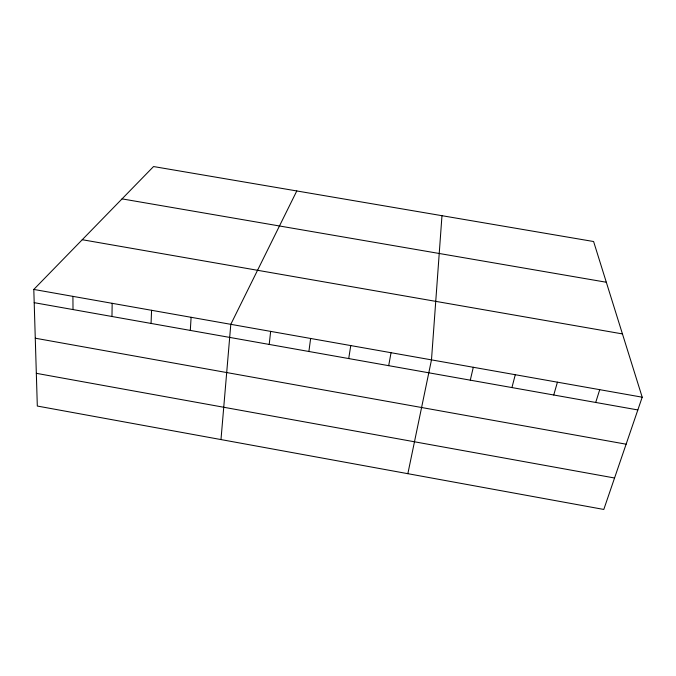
<?xml version="1.0" encoding="UTF-8"?>
<svg xmlns="http://www.w3.org/2000/svg" width="676" height="676" viewBox="0 0 676 676"><rect width="100%" height="100%" fill="white"/><g stroke="black" fill="none" stroke-linecap="round" stroke-linejoin="round"><path stroke-width="1.01" d="M111.971 316.486L112.165 303.321M151.069 323.441L151.568 310.292M190.302 330.412L191.114 317.298M441.977 215.686L431.482 359.869L407.848 473.682M220.984 439.577L230.803 324.328L296.798 190.953M269.217 344.439L270.645 331.384M308.898 351.486L310.63 338.465M348.715 358.567L350.768 345.571M388.683 365.665L391.049 352.711M470.285 380.174L473.301 367.279M511.935 387.568L515.281 374.707M553.737 395.004L557.421 382.177M595.708 402.457L599.73 389.663M642.2 397.192L603.795 509.45L37.315 406.048L33.8 289.438L153.553 166.549L593.604 241.526L642.2 397.192L33.8 289.438M122.043 198.879L606.321 282.247M82.252 239.718L622.452 333.919M34.197 302.671L637.84 409.943M35.27 338.211L626.12 444.2M36.335 373.329L614.552 478M72.915 296.367L73.016 309.566"/></g></svg>
